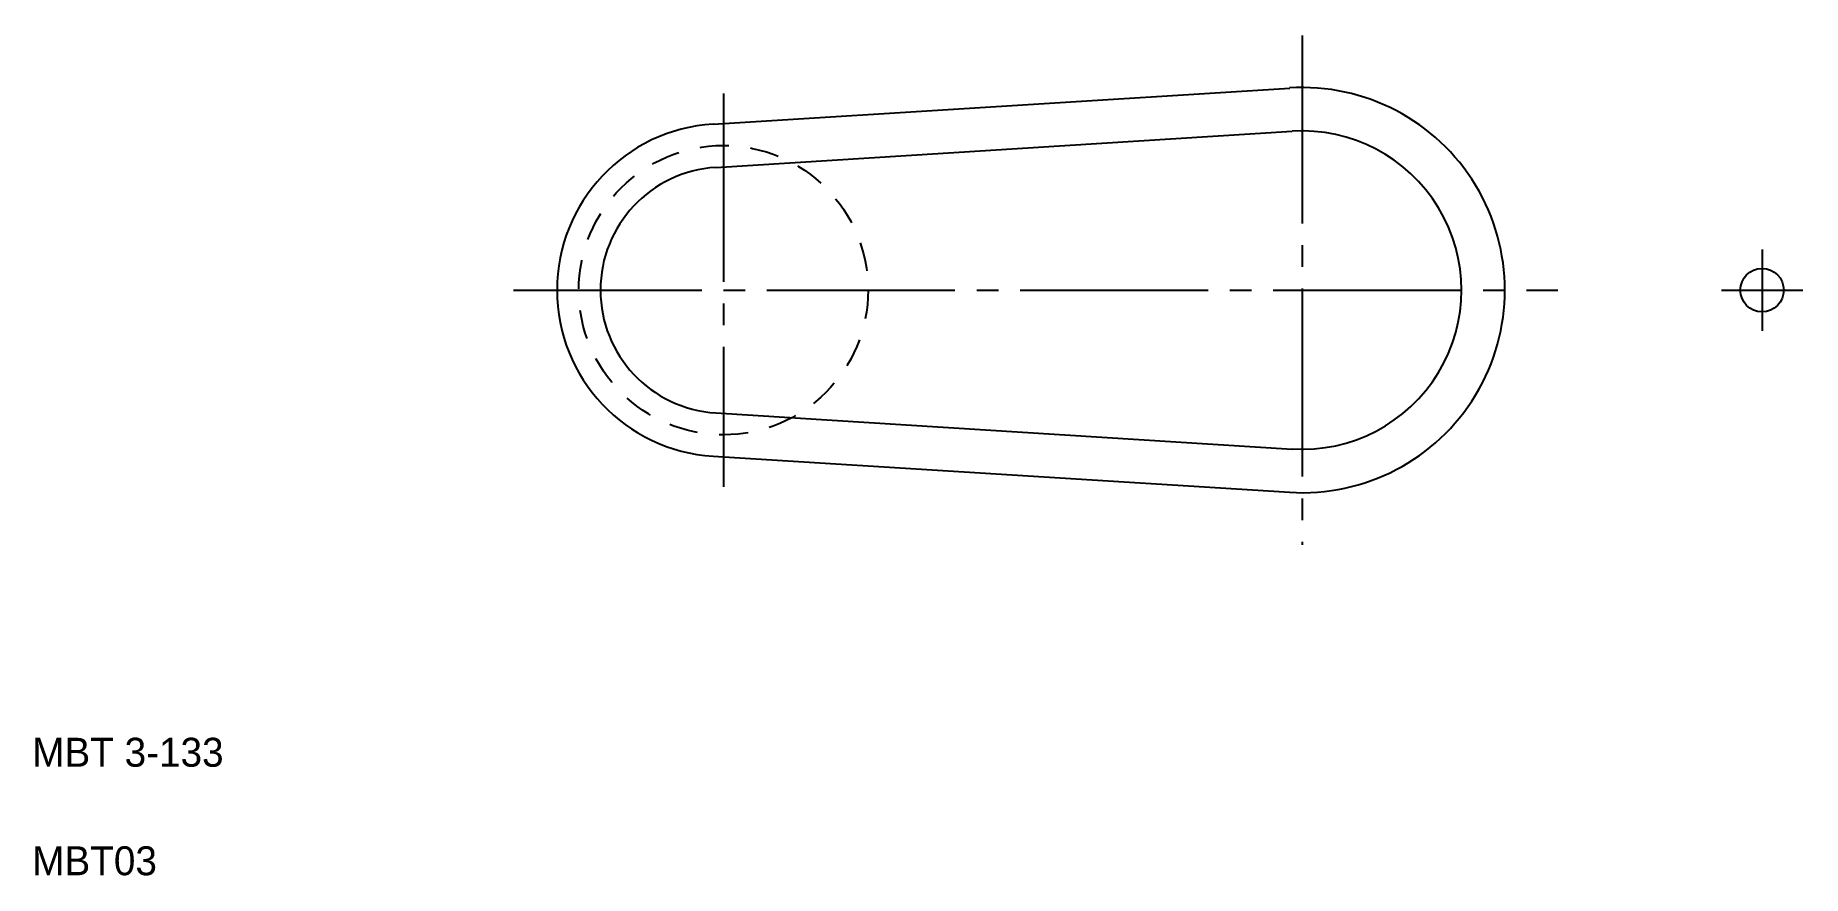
# Model space of a CAD drawing. Extents: x 5 to 127, y 5 to 63.
import ezdxf

# ---------------------------------------------------------------- set-up
doc = ezdxf.new("R2010")
doc.units = 0
doc.linetypes.add('CENTER', pattern=[17.5, 13, -1.5, 1.5, -1.5])
doc.linetypes.add('DASHED', pattern=[3.5, 2, -1.5])
doc.layers.get('0').update_dxf_attribs({"linetype": 'CONTINUOUS'})
doc.layers.add('CENTER', color=1, linetype='CENTER')

msp = doc.modelspace()

# ---------------------------------------------------------------- linework, layer by layer
at = {"color": 7, "linetype": 'CONTINUOUS'}
for p, q in [((52.05, 56.92), (91.9, 59.41)), ((62.01, 57.54), (62.01, 57.54)), ((71.97, 58.16), (71.97, 58.16)), ((52.24, 53.92), (92.08, 56.42)), ((52.24, 36.96), (92.08, 34.46)), ((52.05, 33.96), (91.9, 31.47))]:
    msp.add_line(p, q, dxfattribs=at)
at = {"color": 3, "linetype": 'DASHED'}
msp.add_circle((52.77, 45.44), 10, dxfattribs=at)
at = {"color": 7, "linetype": 'CONTINUOUS'}
msp.add_circle((124.54, 45.44), 1.5, dxfattribs=at)
for centre, radius, start, end in [((92.77, 45.44), 14, 266.4167, 93.5833), ((52.77, 45.44), 11.5, 93.5833, 266.4167), ((92.77, 45.44), 11, 266.4167, 93.5833), ((52.77, 45.44), 8.5, 93.5833, 266.4167)]:
    msp.add_arc(centre, radius, start, end, dxfattribs=at)
at = {"layer": 'CENTER', "color": 1, "linetype": 'CENTER'}
for p, q in [((92.77, 63.05), (92.77, 27.83)), ((52.77, 59.02), (52.77, 31.85)), ((124.54, 48.24), (124.54, 42.63)), ((38.27, 45.44), (110.42, 45.44)), ((121.74, 45.44), (127.35, 45.44))]:
    msp.add_line(p, q, dxfattribs=at)

# ---------------------------------------------------------------- texts
at = {"color": 7, "linetype": 'CONTINUOUS'}
for s, p in [('MBT 3-133', (5, 12.5)), ('MBT03', (5, 5))]:
    msp.add_text(s, height=2, dxfattribs=at).set_placement(p)

doc.saveas('drawing.dxf')
